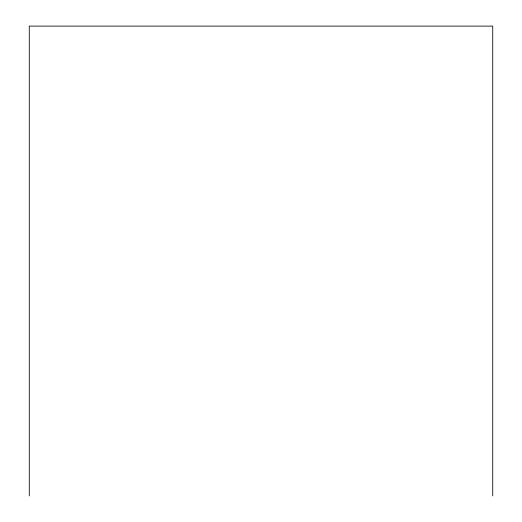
<?xml version="1.0" encoding="UTF-8"?>
<svg xmlns="http://www.w3.org/2000/svg" width="522" height="522" viewBox="0 0 522 522"><rect width="100%" height="100%" fill="white"/><g stroke="black" fill="none" stroke-linecap="round" stroke-linejoin="round"><path stroke-width="0.78" d="M492.729 495.9L492.729 26.1L29.271 26.1L29.271 495.9"/></g></svg>
